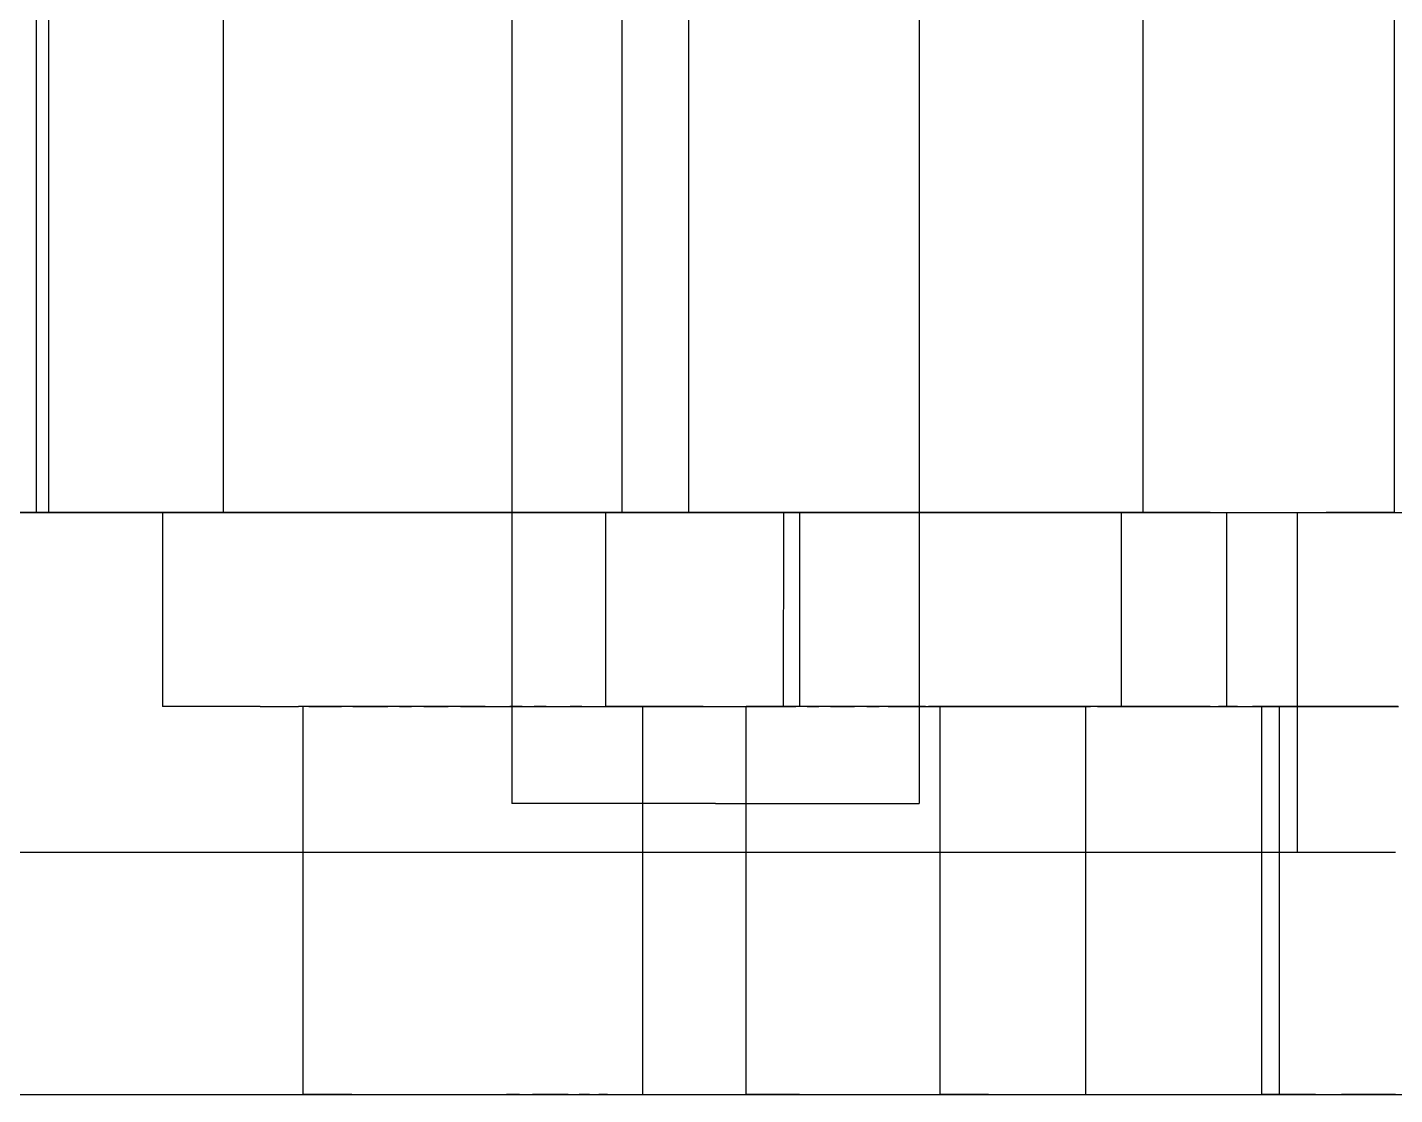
# Model space of a CAD drawing. Header units: millimetres. Extents: x -55 to 176, y -160 to 36.
# Drawn here: x 148.91 to 163, y -130 to -119 of the extents above; entities that cross this region are included whole.
import ezdxf

# ---------------------------------------------------------------- set-up
doc = ezdxf.new("R2010")
doc.units = ezdxf.units.MM
doc.layers.add('YZ', color=7, linetype='Continuous')

msp = doc.modelspace()

# ---------------------------------------------------------------- linework, layer by layer
at = {"layer": 'YZ'}
for p, q in [((149, -124), (149.001, -108)), ((149, -124), (149.001, -108)), ((153.9, -108), (153.9, -127)), ((153.9, -108), (153.9, -127)), ((158.1, -108), (158.1, -127)), ((158.1, -108), (158.1, -127)), ((162.999, -124), (162.999, -108)), ((162.999, -124), (162.999, -108)), ((149.129, -124), (149.129, -109.866)), ((160.407, -124), (160.407, -109.866)), ((155.724, -124), (155.724, -116.959)), ((150.929, -124), (150.929, -118)), ((155.037, -124), (155.037, -118)), ((116, -124), (164, -124)), ((149.129, -124), (144.276, -124)), ((149.129, -124), (144.394, -124)), ((155.037, -124), (146.015, -124)), ((148.52, -124), (149.32, -124)), ((150.929, -124), (148.795, -124)), ((149.008, -124), (149, -124)), ((149, -124), (149.004, -124)), ((149.004, -124), (149, -124)), ((149, -124), (149.006, -124)), ((149.004, -124), (149.019, -124)), ((149.02, -124), (149.004, -124)), ((149.006, -124), (149.023, -124)), ((149.026, -124), (149.008, -124)), ((149.019, -124), (149.044, -124)), ((149.045, -124), (149.02, -124)), ((149.023, -124), (149.051, -124)), ((149.056, -124), (149.026, -124)), ((149.044, -124), (149.081, -124)), ((149.082, -124), (149.045, -124)), ((149.051, -124), (149.09, -124)), ((149.097, -124), (149.056, -124)), ((149.081, -124), (149.129, -124)), ((149.129, -124), (149.082, -124)), ((149.09, -124), (149.139, -124)), ((149.148, -124), (149.097, -124)), ((149.139, -124), (149.198, -124)), ((149.211, -124), (149.148, -124)), ((149.198, -124), (149.268, -124)), ((149.284, -124), (149.211, -124)), ((149.268, -124), (149.349, -124)), ((149.368, -124), (149.284, -124)), ((149.32, -124), (150.105, -124)), ((149.349, -124), (149.439, -124)), ((149.462, -124), (149.368, -124)), ((149.439, -124), (149.54, -124)), ((149.567, -124), (149.462, -124)), ((149.54, -124), (149.651, -124)), ((149.682, -124), (149.567, -124)), ((149.651, -124), (149.771, -124)), ((149.808, -124), (149.682, -124)), ((149.771, -124), (149.901, -124)), ((149.942, -124), (149.808, -124)), ((149.901, -124), (150.04, -124)), ((150.087, -124), (149.942, -124)), ((150.04, -124), (150.188, -124)), ((150.241, -124), (150.087, -124)), ((150.105, -124), (150.873, -124)), ((150.188, -124), (150.346, -124)), ((150.404, -124), (150.241, -124)), ((150.303, -124), (150.3, -124)), ((150.3, -124), (150.302, -124)), ((150.3, -124), (150.301, -126)), ((150.302, -124), (150.308, -124)), ((150.312, -124), (150.303, -124)), ((150.308, -124), (150.32, -124)), ((150.325, -124), (150.312, -124)), ((150.32, -124), (150.336, -124)), ((150.343, -124), (150.325, -124)), ((150.336, -124), (150.358, -124)), ((150.366, -124), (150.343, -124)), ((150.346, -124), (150.512, -124)), ((150.358, -124), (150.384, -124)), ((150.394, -124), (150.366, -124)), ((150.384, -124), (150.415, -124)), ((150.427, -124), (150.394, -124)), ((150.576, -124), (150.404, -124)), ((150.415, -124), (150.451, -124)), ((150.465, -124), (150.427, -124)), ((150.492, -124), (150.451, -124)), ((150.507, -124), (150.465, -124)), ((150.492, -124), (150.538, -124)), ((150.554, -124), (150.507, -124)), ((150.512, -124), (150.686, -124)), ((150.538, -124), (150.588, -124)), ((150.605, -124), (150.554, -124)), ((150.757, -124), (150.576, -124)), ((150.588, -124), (150.642, -124)), ((150.661, -124), (150.605, -124)), ((150.642, -124), (150.701, -124)), ((150.722, -124), (150.661, -124)), ((150.686, -124), (150.869, -124)), ((150.764, -124), (150.701, -124)), ((150.787, -124), (150.722, -124)), ((150.945, -124), (150.757, -124)), ((150.832, -124), (150.764, -124)), ((150.856, -124), (150.787, -124)), ((150.832, -124), (150.904, -124)), ((150.856, -124), (150.929, -124)), ((150.869, -124), (151.059, -124)), ((150.873, -124), (151.625, -124)), ((150.904, -124), (150.979, -124)), ((150.945, -124), (151.142, -124)), ((150.979, -124), (151.059, -124)), ((151.059, -124), (151.143, -124)), ((151.059, -124), (151.257, -124)), ((151.142, -124), (151.347, -124)), ((151.23, -124), (151.143, -124)), ((151.32, -124), (151.23, -124)), ((151.257, -124), (151.462, -124)), ((151.414, -124), (151.32, -124)), ((151.347, -124), (151.559, -124)), ((151.414, -124), (151.512, -124)), ((151.462, -124), (151.675, -124)), ((151.512, -124), (151.612, -124)), ((151.559, -124), (151.778, -124)), ((151.716, -124), (151.612, -124)), ((151.625, -124), (152.359, -124)), ((151.675, -124), (151.894, -124)), ((151.822, -124), (151.716, -124)), ((151.778, -124), (152.004, -124)), ((151.93, -124), (151.822, -124)), ((151.894, -124), (152.119, -124)), ((152.042, -124), (151.93, -124)), ((152.004, -124), (152.236, -124)), ((152.155, -124), (152.042, -124)), ((152.119, -124), (152.35, -124)), ((152.155, -124), (152.27, -124)), ((152.236, -124), (152.474, -124)), ((152.388, -124), (152.27, -124)), ((152.35, -124), (152.587, -124)), ((152.359, -124), (153.072, -124)), ((152.507, -124), (152.388, -124)), ((152.474, -124), (152.718, -124)), ((152.628, -124), (152.507, -124)), ((152.587, -124), (152.829, -124)), ((152.75, -124), (152.628, -124)), ((152.718, -124), (152.967, -124)), ((152.75, -124), (152.873, -124)), ((152.829, -124), (153.076, -124)), ((152.997, -124), (152.873, -124)), ((152.967, -124), (153.22, -124)), ((153.122, -124), (152.997, -124)), ((153.072, -124), (153.766, -124)), ((153.076, -124), (153.327, -124)), ((153.248, -124), (153.122, -124)), ((153.22, -124), (153.479, -124)), ((153.374, -124), (153.248, -124)), ((153.327, -124), (153.582, -124)), ((153.374, -124), (153.5, -124)), ((153.479, -124), (153.741, -124)), ((153.627, -124), (153.5, -124)), ((153.582, -124), (153.842, -124)), ((153.753, -124), (153.627, -124)), ((153.741, -124), (154.007, -124)), ((153.879, -124), (153.753, -124)), ((153.766, -124), (154.437, -124)), ((153.842, -124), (154.104, -124)), ((154.004, -124), (153.879, -124)), ((154.129, -124), (154.004, -124)), ((154.007, -124), (154.275, -124)), ((154.104, -124), (154.37, -124)), ((154.129, -124), (154.252, -124)), ((154.375, -124), (154.252, -124)), ((154.275, -124), (154.547, -124)), ((154.37, -124), (154.637, -124)), ((154.496, -124), (154.375, -124)), ((154.437, -124), (155.086, -124)), ((154.496, -124), (154.615, -124)), ((154.547, -124), (154.821, -124)), ((154.733, -124), (154.615, -124)), ((154.637, -124), (154.907, -124)), ((154.849, -124), (154.733, -124)), ((154.821, -124), (155.097, -124)), ((154.962, -124), (154.849, -124)), ((154.872, -124), (154.867, -124)), ((154.867, -124), (154.867, -126)), ((154.882, -124), (154.872, -124)), ((154.897, -124), (154.882, -124)), ((154.918, -124), (154.897, -124)), ((154.907, -124), (155.179, -124)), ((154.943, -124), (154.918, -124)), ((154.973, -124), (154.943, -124)), ((155.074, -124), (154.962, -124)), ((155.008, -124), (154.973, -124)), ((155.048, -124), (155.008, -124)), ((155.037, -124), (160.407, -124)), ((155.092, -124), (155.048, -124)), ((155.183, -124), (155.074, -124)), ((155.086, -124), (155.71, -124)), ((155.141, -124), (155.092, -124)), ((155.097, -124), (155.374, -124)), ((155.195, -124), (155.141, -124)), ((155.179, -124), (155.452, -124)), ((155.289, -124), (155.183, -124)), ((155.254, -124), (155.195, -124)), ((155.317, -124), (155.254, -124)), ((155.393, -124), (155.289, -124)), ((155.384, -124), (155.317, -124)), ((155.652, -124), (155.374, -124)), ((155.455, -124), (155.384, -124)), ((155.493, -124), (155.393, -124)), ((155.726, -124), (155.452, -124)), ((155.531, -124), (155.455, -124)), ((155.591, -124), (155.493, -124)), ((155.611, -124), (155.531, -124)), ((155.685, -124), (155.591, -124)), ((155.694, -124), (155.611, -124)), ((155.931, -124), (155.652, -124)), ((155.776, -124), (155.685, -124)), ((155.781, -124), (155.694, -124)), ((155.71, -124), (156.31, -124)), ((160.407, -124), (155.724, -124)), ((155.724, -124), (155.813, -124)), ((156, -124), (155.726, -124)), ((155.863, -124), (155.776, -124)), ((155.872, -124), (155.781, -124)), ((155.813, -124), (155.899, -124)), ((155.946, -124), (155.863, -124)), ((155.872, -124), (155.967, -124)), ((155.899, -124), (155.981, -124)), ((156.21, -124), (155.931, -124)), ((156.026, -124), (155.946, -124)), ((155.967, -124), (156.064, -124)), ((155.981, -124), (156.059, -124)), ((156.278, -124), (156, -124)), ((156.102, -124), (156.026, -124)), ((156.059, -124), (156.133, -124)), ((156.064, -124), (156.165, -124)), ((156.173, -124), (156.102, -124)), ((156.133, -124), (156.203, -124)), ((156.165, -124), (156.269, -124)), ((156.173, -124), (156.241, -124)), ((156.203, -124), (156.268, -124)), ((156.488, -124), (156.21, -124)), ((156.241, -124), (156.304, -124)), ((156.268, -124), (156.329, -124)), ((156.269, -124), (156.376, -124)), ((156.278, -124), (156.555, -124)), ((156.304, -124), (156.363, -124)), ((156.31, -124), (156.884, -124)), ((156.329, -124), (156.386, -124)), ((156.363, -124), (156.417, -124)), ((156.376, -124), (156.485, -124)), ((156.386, -124), (156.439, -124)), ((156.417, -124), (156.467, -124)), ((156.439, -124), (156.487, -124)), ((156.467, -124), (156.512, -124)), ((156.485, -124), (156.597, -124)), ((156.487, -124), (156.53, -124)), ((156.766, -124), (156.488, -124)), ((156.512, -124), (156.552, -124)), ((156.53, -124), (156.568, -124)), ((156.552, -124), (156.588, -124)), ((156.555, -124), (156.831, -124)), ((156.568, -124), (156.602, -124)), ((156.588, -124), (156.619, -124)), ((156.597, -124), (156.711, -124)), ((156.602, -124), (156.63, -124)), ((156.619, -124), (156.645, -124)), ((156.63, -124), (156.654, -124)), ((156.645, -124), (156.666, -124)), ((156.673, -124), (156.654, -124)), ((156.666, -124), (156.682, -124)), ((156.687, -124), (156.673, -124)), ((156.682, -124), (156.693, -124)), ((156.696, -124), (156.687, -124)), ((156.693, -124), (156.699, -124)), ((156.7, -124), (156.696, -124)), ((156.699, -124), (156.7, -124)), ((156.7, -124), (156.699, -126)), ((156.711, -124), (156.827, -124)), ((157.043, -124), (156.766, -124)), ((156.827, -124), (156.946, -124)), ((156.831, -124), (157.107, -124)), ((156.871, -124), (156.866, -124)), ((156.866, -124), (156.866, -126)), ((156.881, -124), (156.871, -124)), ((156.896, -124), (156.881, -124)), ((156.884, -124), (157.432, -124)), ((156.916, -124), (156.896, -124)), ((156.941, -124), (156.916, -124)), ((156.971, -124), (156.941, -124)), ((156.946, -124), (157.066, -124)), ((157.006, -124), (156.971, -124)), ((157.046, -124), (157.006, -124)), ((157.318, -124), (157.043, -124)), ((157.091, -124), (157.046, -124)), ((157.066, -124), (157.187, -124)), ((157.14, -124), (157.091, -124)), ((157.107, -124), (157.38, -124)), ((157.194, -124), (157.14, -124)), ((157.187, -124), (157.31, -124)), ((157.252, -124), (157.194, -124)), ((157.315, -124), (157.252, -124)), ((157.31, -124), (157.434, -124)), ((157.382, -124), (157.315, -124)), ((157.591, -124), (157.318, -124)), ((157.38, -124), (157.651, -124)), ((157.454, -124), (157.382, -124)), ((157.432, -124), (157.951, -124)), ((157.434, -124), (157.56, -124)), ((157.529, -124), (157.454, -124)), ((157.609, -124), (157.529, -124)), ((157.56, -124), (157.686, -124)), ((157.861, -124), (157.591, -124)), ((157.693, -124), (157.609, -124)), ((157.651, -124), (157.92, -124)), ((157.686, -124), (157.812, -124)), ((157.78, -124), (157.693, -124)), ((157.78, -124), (157.871, -124)), ((157.812, -124), (157.939, -124)), ((158.128, -124), (157.861, -124)), ((157.871, -124), (157.965, -124)), ((157.92, -124), (158.185, -124)), ((157.939, -124), (158.067, -124)), ((157.951, -124), (158.443, -124)), ((157.965, -124), (158.063, -124)), ((158.063, -124), (158.163, -124)), ((158.067, -124), (158.194, -124)), ((158.392, -124), (158.128, -124)), ((158.163, -124), (158.267, -124)), ((158.185, -124), (158.448, -124)), ((158.194, -124), (158.321, -124)), ((158.267, -124), (158.374, -124)), ((158.321, -124), (158.447, -124)), ((158.374, -124), (158.483, -124)), ((158.652, -124), (158.392, -124)), ((158.443, -124), (158.905, -124)), ((158.447, -124), (158.573, -124)), ((158.448, -124), (158.706, -124)), ((158.483, -124), (158.595, -124)), ((158.573, -124), (158.699, -124)), ((158.595, -124), (158.709, -124)), ((158.908, -124), (158.652, -124)), ((158.699, -124), (158.823, -124)), ((158.706, -124), (158.96, -124)), ((158.709, -124), (158.826, -124)), ((158.823, -124), (158.946, -124)), ((158.826, -124), (158.944, -124)), ((158.905, -124), (159.337, -124)), ((159.16, -124), (158.908, -124)), ((158.944, -124), (159.064, -124)), ((158.946, -124), (159.067, -124)), ((158.96, -124), (159.209, -124)), ((159.064, -124), (159.186, -124)), ((159.067, -124), (159.188, -124)), ((159.406, -124), (159.16, -124)), ((159.186, -124), (159.309, -124)), ((159.188, -124), (159.306, -124)), ((159.209, -124), (159.454, -124)), ((159.306, -124), (159.422, -124)), ((159.309, -124), (159.433, -124)), ((159.337, -124), (159.739, -124)), ((159.647, -124), (159.406, -124)), ((159.422, -124), (159.536, -124)), ((159.433, -124), (159.558, -124)), ((159.454, -124), (159.692, -124)), ((159.536, -124), (159.648, -124)), ((159.558, -124), (159.684, -124)), ((159.882, -124), (159.647, -124)), ((159.648, -124), (159.757, -124)), ((159.684, -124), (159.811, -124)), ((159.692, -124), (159.925, -124)), ((159.739, -124), (160.11, -124)), ((159.757, -124), (159.864, -124)), ((159.811, -124), (159.938, -124)), ((159.864, -124), (159.968, -124)), ((160.111, -124), (159.882, -124)), ((159.925, -124), (160.152, -124)), ((159.938, -124), (160.065, -124)), ((159.968, -124), (160.069, -124)), ((160.065, -124), (160.192, -124)), ((160.069, -124), (160.166, -124)), ((160.11, -124), (160.449, -124)), ((160.333, -124), (160.111, -124)), ((160.152, -124), (160.373, -124)), ((160.166, -124), (160.261, -124)), ((160.188, -124), (160.183, -124)), ((160.183, -124), (160.183, -126)), ((160.198, -124), (160.188, -124)), ((160.192, -124), (160.319, -124)), ((160.214, -124), (160.198, -124)), ((160.234, -124), (160.214, -124)), ((160.259, -124), (160.234, -124)), ((160.289, -124), (160.259, -124)), ((160.261, -124), (160.352, -124)), ((160.324, -124), (160.289, -124)), ((160.319, -124), (160.446, -124)), ((160.364, -124), (160.324, -124)), ((160.549, -124), (160.333, -124)), ((160.352, -124), (160.439, -124)), ((160.408, -124), (160.364, -124)), ((160.373, -124), (160.586, -124)), ((160.407, -124), (160.62, -124)), ((160.407, -124), (160.619, -124)), ((160.458, -124), (160.408, -124)), ((160.439, -124), (160.522, -124)), ((160.446, -124), (160.572, -124)), ((160.755, -124), (160.449, -124)), ((160.512, -124), (160.458, -124)), ((160.57, -124), (160.512, -124)), ((160.522, -124), (160.602, -124)), ((160.549, -124), (160.757, -124)), ((160.633, -124), (160.57, -124)), ((160.572, -124), (160.697, -124)), ((160.586, -124), (160.792, -124)), ((160.602, -124), (160.678, -124)), ((160.619, -124), (160.824, -124)), ((160.826, -124), (160.62, -124)), ((160.7, -124), (160.633, -124)), ((160.678, -124), (160.749, -124)), ((160.697, -124), (160.821, -124)), ((160.772, -124), (160.7, -124)), ((160.749, -124), (160.816, -124)), ((161.029, -124), (160.755, -124)), ((160.757, -124), (160.958, -124)), ((160.847, -124), (160.772, -124)), ((160.792, -124), (160.991, -124)), ((160.816, -124), (160.879, -124)), ((160.821, -124), (160.944, -124)), ((160.824, -124), (161.021, -124)), ((161.024, -124), (160.826, -124)), ((160.927, -124), (160.847, -124)), ((160.879, -124), (160.938, -124)), ((161.01, -124), (160.927, -124)), ((160.938, -124), (160.992, -124)), ((160.944, -124), (161.066, -124)), ((160.958, -124), (161.151, -124)), ((160.991, -124), (161.182, -124)), ((160.992, -124), (161.041, -124)), ((161.098, -124), (161.01, -124)), ((161.021, -124), (161.211, -124)), ((161.024, -124), (161.214, -124)), ((161.029, -124), (161.269, -124)), ((161.041, -124), (161.085, -124)), ((161.066, -124), (161.186, -124)), ((161.085, -124), (161.125, -124)), ((161.098, -124), (161.188, -124)), ((161.125, -124), (161.16, -124)), ((161.151, -124), (161.336, -124)), ((161.16, -124), (161.19, -124)), ((161.182, -124), (161.364, -124)), ((161.186, -124), (161.304, -124)), ((161.188, -124), (161.283, -124)), ((161.19, -124), (161.215, -124)), ((161.211, -124), (161.392, -124)), ((161.214, -124), (161.396, -124)), ((161.215, -124), (161.236, -124)), ((161.236, -124), (161.251, -124)), ((161.251, -124), (161.261, -124)), ((161.261, -124), (161.266, -124)), ((161.266, -124), (161.266, -126)), ((161.269, -124), (161.476, -124)), ((161.283, -124), (161.38, -124)), ((161.304, -124), (161.42, -124)), ((161.336, -124), (161.512, -124)), ((161.364, -124), (161.539, -124)), ((161.38, -124), (161.481, -124)), ((161.392, -124), (161.565, -124)), ((161.396, -124), (161.569, -124)), ((161.42, -124), (161.535, -124)), ((161.476, -124), (161.649, -124)), ((161.481, -124), (161.585, -124)), ((161.512, -124), (161.68, -124)), ((161.535, -124), (161.647, -124)), ((161.539, -124), (161.704, -124)), ((161.565, -124), (161.729, -124)), ((161.569, -124), (161.734, -124)), ((161.585, -124), (161.692, -124)), ((161.647, -124), (161.756, -124)), ((161.649, -124), (161.787, -124)), ((161.68, -124), (161.838, -124)), ((161.692, -124), (161.801, -124)), ((161.704, -124), (161.861, -124)), ((161.729, -124), (161.884, -124)), ((161.734, -124), (161.889, -124)), ((161.756, -124), (161.863, -124)), ((161.787, -124), (161.891, -124)), ((161.801, -124), (161.913, -124)), ((161.838, -124), (161.987, -124)), ((161.861, -124), (162.008, -124)), ((161.863, -124), (161.966, -124)), ((161.884, -124), (162.03, -124)), ((161.889, -124), (162.035, -124)), ((161.891, -124), (161.961, -124)), ((161.913, -124), (162.027, -124)), ((161.961, -124), (161.996, -124)), ((161.966, -124), (162.067, -124)), ((161.987, -124), (162.127, -124)), ((161.996, -124), (161.996, -127.5)), ((162.008, -124), (162.146, -124)), ((162.027, -124), (162.143, -124)), ((162.03, -124), (162.166, -124)), ((162.035, -124), (162.172, -124)), ((162.067, -124), (162.165, -124)), ((162.127, -124), (162.257, -124)), ((162.143, -124), (162.262, -124)), ((162.146, -124), (162.274, -124)), ((162.165, -124), (162.259, -124)), ((162.166, -124), (162.293, -124)), ((162.172, -124), (162.298, -124)), ((162.257, -124), (162.377, -124)), ((162.259, -124), (162.35, -124)), ((162.262, -124), (162.382, -124)), ((162.274, -124), (162.392, -124)), ((162.41, -124), (162.293, -124)), ((162.415, -124), (162.298, -124)), ((162.35, -124), (162.437, -124)), ((162.377, -124), (162.487, -124)), ((162.382, -124), (162.503, -124)), ((162.392, -124), (162.5, -124)), ((162.516, -124), (162.41, -124)), ((162.522, -124), (162.415, -124)), ((162.437, -124), (162.521, -124)), ((162.487, -124), (162.587, -124)), ((162.5, -124), (162.598, -124)), ((162.503, -124), (162.626, -124)), ((162.613, -124), (162.516, -124)), ((162.521, -124), (162.6, -124)), ((162.618, -124), (162.522, -124)), ((162.587, -124), (162.676, -124)), ((162.598, -124), (162.686, -124)), ((162.6, -124), (162.676, -124)), ((162.699, -124), (162.613, -124)), ((162.703, -124), (162.618, -124)), ((162.626, -124), (162.751, -124)), ((162.676, -124), (162.754, -124)), ((162.676, -124), (162.747, -124)), ((162.686, -124), (162.763, -124)), ((162.774, -124), (162.699, -124)), ((162.778, -124), (162.703, -124)), ((162.747, -124), (162.815, -124)), ((162.751, -124), (162.876, -124)), ((162.754, -124), (162.822, -124)), ((162.763, -124), (162.829, -124)), ((162.839, -124), (162.774, -124)), ((162.843, -124), (162.778, -124)), ((162.815, -124), (162.878, -124)), ((162.822, -124), (162.879, -124)), ((162.829, -124), (162.885, -124)), ((162.892, -124), (162.839, -124)), ((162.896, -124), (162.843, -124)), ((162.876, -124), (163.002, -124)), ((162.878, -124), (162.936, -124)), ((162.879, -124), (162.925, -124)), ((162.885, -124), (162.93, -124)), ((162.936, -124), (162.892, -124)), ((162.938, -124), (162.896, -124)), ((162.925, -124), (162.96, -124)), ((162.93, -124), (162.963, -124)), ((162.936, -124), (162.99, -124)), ((162.968, -124), (162.936, -124)), ((162.97, -124), (162.938, -124)), ((162.96, -124), (162.985, -124)), ((162.963, -124), (162.986, -124)), ((162.989, -124), (162.968, -124)), ((162.99, -124), (162.97, -124)), ((162.985, -124), (162.998, -124)), ((162.986, -124), (162.998, -124)), ((162.999, -124), (162.989, -124)), ((162.99, -124), (163.039, -124)), ((162.999, -124), (162.99, -124)), ((162.998, -124), (162.999, -124)), ((162.998, -124), (162.999, -124)), ((150.306, -126), (150.301, -126)), ((150.316, -126), (150.306, -126)), ((150.331, -126), (150.316, -126)), ((150.351, -126), (150.331, -126)), ((150.376, -126), (150.351, -126)), ((150.406, -126), (150.376, -126)), ((150.441, -126), (150.406, -126)), ((150.481, -126), (150.441, -126)), ((150.526, -126), (150.481, -126)), ((150.575, -126), (150.526, -126)), ((150.629, -126), (150.575, -126)), ((150.687, -126), (150.629, -126)), ((150.75, -126), (150.687, -126)), ((150.817, -126), (150.75, -126)), ((150.889, -126), (150.817, -126)), ((150.965, -126), (150.889, -126)), ((151.044, -126), (150.965, -126)), ((151.128, -126), (151.044, -126)), ((151.215, -126), (151.128, -126)), ((151.306, -126), (151.215, -126)), ((151.306, -126), (151.4, -126)), ((151.4, -126), (151.498, -126)), ((151.498, -126), (151.599, -126)), ((151.599, -126), (151.702, -126)), ((151.809, -126), (151.702, -126)), ((151.75, -130), (151.75, -126)), ((151.753, -126), (151.75, -126)), ((151.759, -126), (151.753, -126)), ((151.767, -126), (151.759, -126)), ((151.778, -126), (151.767, -126)), ((151.792, -126), (151.778, -126)), ((151.808, -126), (151.792, -126)), ((151.827, -126), (151.808, -126)), ((151.809, -126), (151.918, -126)), ((151.849, -126), (151.827, -126)), ((151.873, -126), (151.849, -126)), ((151.9, -126), (151.873, -126)), ((151.93, -126), (151.9, -126)), ((151.918, -126), (152.03, -126)), ((151.962, -126), (151.93, -126)), ((151.996, -126), (151.962, -126)), ((152.033, -126), (151.996, -126)), ((152.03, -126), (152.144, -126)), ((152.072, -126), (152.033, -126)), ((152.113, -126), (152.072, -126)), ((152.157, -126), (152.113, -126)), ((152.261, -126), (152.144, -126)), ((152.203, -126), (152.157, -126)), ((152.25, -126), (152.203, -126)), ((152.3, -126), (152.25, -126)), ((152.261, -126), (152.379, -126)), ((152.352, -126), (152.3, -126)), ((152.405, -126), (152.352, -126)), ((152.379, -126), (152.499, -126)), ((152.46, -126), (152.405, -126)), ((152.517, -126), (152.46, -126)), ((152.499, -126), (152.621, -126)), ((152.575, -126), (152.517, -126)), ((152.635, -126), (152.575, -126)), ((152.744, -126), (152.621, -126)), ((152.696, -126), (152.635, -126)), ((152.759, -126), (152.696, -126)), ((152.744, -126), (152.868, -126)), ((152.822, -126), (152.759, -126)), ((152.887, -126), (152.822, -126)), ((152.993, -126), (152.868, -126)), ((152.953, -126), (152.887, -126)), ((153.019, -126), (152.953, -126)), ((152.993, -126), (153.119, -126)), ((153.086, -126), (153.019, -126)), ((153.154, -126), (153.086, -126)), ((153.119, -126), (153.246, -126)), ((153.223, -126), (153.154, -126)), ((153.292, -126), (153.223, -126)), ((153.373, -126), (153.246, -126)), ((153.361, -126), (153.292, -126)), ((153.43, -126), (153.361, -126)), ((153.373, -126), (153.5, -126)), ((153.5, -126), (153.43, -126)), ((153.5, -126), (153.57, -126)), ((153.627, -126), (153.5, -126)), ((153.57, -126), (153.639, -126)), ((153.627, -126), (153.754, -126)), ((153.639, -126), (153.708, -126)), ((153.708, -126), (153.777, -126)), ((153.754, -126), (153.881, -126)), ((153.777, -126), (153.846, -126)), ((153.846, -126), (153.914, -126)), ((154.007, -126), (153.881, -126)), ((153.914, -126), (153.981, -126)), ((153.981, -126), (154.047, -126)), ((154.007, -126), (154.132, -126)), ((154.047, -126), (154.113, -126)), ((154.113, -126), (154.178, -126)), ((154.256, -126), (154.132, -126)), ((154.178, -126), (154.241, -126)), ((154.241, -126), (154.304, -126)), ((154.256, -126), (154.379, -126)), ((154.304, -126), (154.365, -126)), ((154.365, -126), (154.425, -126)), ((154.379, -126), (154.501, -126)), ((154.425, -126), (154.483, -126)), ((154.483, -126), (154.54, -126)), ((154.621, -126), (154.501, -126)), ((154.54, -126), (154.595, -126)), ((154.595, -126), (154.648, -126)), ((154.621, -126), (154.739, -126)), ((154.648, -126), (154.7, -126)), ((154.7, -126), (154.75, -126)), ((154.739, -126), (154.856, -126)), ((154.75, -126), (154.797, -126)), ((154.797, -126), (154.843, -126)), ((154.843, -126), (154.887, -126)), ((154.856, -126), (154.97, -126)), ((154.872, -126), (154.867, -126)), ((154.882, -126), (154.872, -126)), ((154.897, -126), (154.882, -126)), ((154.887, -126), (154.928, -126)), ((154.918, -126), (154.897, -126)), ((154.943, -126), (154.918, -126)), ((154.928, -126), (154.967, -126)), ((154.973, -126), (154.943, -126)), ((154.967, -126), (155.004, -126)), ((155.082, -126), (154.97, -126)), ((155.008, -126), (154.973, -126)), ((155.004, -126), (155.038, -126)), ((155.048, -126), (155.008, -126)), ((155.038, -126), (155.07, -126)), ((155.092, -126), (155.048, -126)), ((155.07, -126), (155.1, -126)), ((155.082, -126), (155.191, -126)), ((155.141, -126), (155.092, -126)), ((155.1, -126), (155.127, -126)), ((155.127, -126), (155.151, -126)), ((155.195, -126), (155.141, -126)), ((155.151, -126), (155.173, -126)), ((155.173, -126), (155.192, -126)), ((155.191, -126), (155.298, -126)), ((155.192, -126), (155.208, -126)), ((155.254, -126), (155.195, -126)), ((155.208, -126), (155.222, -126)), ((155.222, -126), (155.233, -126)), ((155.233, -126), (155.241, -126)), ((155.241, -126), (155.247, -126)), ((155.247, -126), (155.25, -126)), ((155.25, -130), (155.25, -126)), ((155.317, -126), (155.254, -126)), ((155.298, -126), (155.401, -126)), ((155.384, -126), (155.317, -126)), ((155.455, -126), (155.384, -126)), ((155.401, -126), (155.502, -126)), ((155.531, -126), (155.455, -126)), ((155.502, -126), (155.6, -126)), ((155.611, -126), (155.531, -126)), ((155.6, -126), (155.694, -126)), ((155.694, -126), (155.611, -126)), ((155.694, -126), (155.785, -126)), ((155.781, -126), (155.694, -126)), ((155.872, -126), (155.781, -126)), ((155.785, -126), (155.872, -126)), ((155.872, -126), (155.956, -126)), ((155.872, -126), (155.967, -126)), ((155.956, -126), (156.035, -126)), ((155.967, -126), (156.064, -126)), ((156.035, -126), (156.111, -126)), ((156.064, -126), (156.165, -126)), ((156.111, -126), (156.183, -126)), ((156.165, -126), (156.269, -126)), ((156.183, -126), (156.25, -126)), ((156.25, -126), (156.313, -126)), ((156.269, -126), (156.376, -126)), ((156.313, -126), (156.371, -126)), ((156.317, -130), (156.317, -126)), ((156.32, -126), (156.317, -126)), ((156.325, -126), (156.32, -126)), ((156.333, -126), (156.325, -126)), ((156.344, -126), (156.333, -126)), ((156.358, -126), (156.344, -126)), ((156.375, -126), (156.358, -126)), ((156.371, -126), (156.425, -126)), ((156.394, -126), (156.375, -126)), ((156.485, -126), (156.376, -126)), ((156.416, -126), (156.394, -126)), ((156.44, -126), (156.416, -126)), ((156.425, -126), (156.474, -126)), ((156.467, -126), (156.44, -126)), ((156.496, -126), (156.467, -126)), ((156.474, -126), (156.519, -126)), ((156.485, -126), (156.597, -126)), ((156.528, -126), (156.496, -126)), ((156.519, -126), (156.559, -126)), ((156.563, -126), (156.528, -126)), ((156.559, -126), (156.594, -126)), ((156.599, -126), (156.563, -126)), ((156.594, -126), (156.624, -126)), ((156.597, -126), (156.711, -126)), ((156.639, -126), (156.599, -126)), ((156.624, -126), (156.649, -126)), ((156.68, -126), (156.639, -126)), ((156.649, -126), (156.669, -126)), ((156.669, -126), (156.684, -126)), ((156.723, -126), (156.68, -126)), ((156.684, -126), (156.694, -126)), ((156.694, -126), (156.699, -126)), ((156.711, -126), (156.827, -126)), ((156.769, -126), (156.723, -126)), ((156.817, -126), (156.769, -126)), ((156.867, -126), (156.817, -126)), ((156.946, -126), (156.827, -126)), ((156.871, -126), (156.866, -126)), ((156.918, -126), (156.867, -126)), ((156.881, -126), (156.871, -126)), ((156.896, -126), (156.881, -126)), ((156.916, -126), (156.896, -126)), ((156.941, -126), (156.916, -126)), ((156.972, -126), (156.918, -126)), ((156.971, -126), (156.941, -126)), ((156.946, -126), (157.066, -126)), ((157.006, -126), (156.971, -126)), ((157.027, -126), (156.972, -126)), ((157.046, -126), (157.006, -126)), ((157.083, -126), (157.027, -126)), ((157.091, -126), (157.046, -126)), ((157.187, -126), (157.066, -126)), ((157.142, -126), (157.083, -126)), ((157.14, -126), (157.091, -126)), ((157.194, -126), (157.14, -126)), ((157.202, -126), (157.142, -126)), ((157.187, -126), (157.31, -126)), ((157.252, -126), (157.194, -126)), ((157.263, -126), (157.202, -126)), ((157.315, -126), (157.252, -126)), ((157.325, -126), (157.263, -126)), ((157.31, -126), (157.434, -126)), ((157.382, -126), (157.315, -126)), ((157.389, -126), (157.325, -126)), ((157.454, -126), (157.382, -126)), ((157.453, -126), (157.389, -126)), ((157.56, -126), (157.434, -126)), ((157.519, -126), (157.453, -126)), ((157.529, -126), (157.454, -126)), ((157.586, -126), (157.519, -126)), ((157.609, -126), (157.529, -126)), ((157.56, -126), (157.686, -126)), ((157.653, -126), (157.586, -126)), ((157.693, -126), (157.609, -126)), ((157.721, -126), (157.653, -126)), ((157.812, -126), (157.686, -126)), ((157.78, -126), (157.693, -126)), ((157.789, -126), (157.721, -126)), ((157.78, -126), (157.871, -126)), ((157.858, -126), (157.789, -126)), ((157.812, -126), (157.939, -126)), ((157.927, -126), (157.858, -126)), ((157.965, -126), (157.871, -126)), ((157.997, -126), (157.927, -126)), ((157.939, -126), (158.067, -126)), ((157.965, -126), (158.063, -126)), ((158.067, -126), (157.997, -126)), ((158.163, -126), (158.063, -126)), ((158.067, -126), (158.136, -126)), ((158.067, -126), (158.194, -126)), ((158.136, -126), (158.206, -126)), ((158.163, -126), (158.267, -126)), ((158.321, -126), (158.194, -126)), ((158.206, -126), (158.275, -126)), ((158.267, -126), (158.374, -126)), ((158.275, -126), (158.344, -126)), ((158.315, -130), (158.315, -126)), ((158.318, -126), (158.315, -126)), ((158.324, -126), (158.318, -126)), ((158.321, -126), (158.447, -126)), ((158.332, -126), (158.324, -126)), ((158.343, -126), (158.332, -126)), ((158.357, -126), (158.343, -126)), ((158.344, -126), (158.412, -126)), ((158.373, -126), (158.357, -126)), ((158.392, -126), (158.373, -126)), ((158.483, -126), (158.374, -126)), ((158.414, -126), (158.392, -126)), ((158.412, -126), (158.48, -126)), ((158.438, -126), (158.414, -126)), ((158.465, -126), (158.438, -126)), ((158.447, -126), (158.573, -126)), ((158.495, -126), (158.465, -126)), ((158.48, -126), (158.547, -126)), ((158.483, -126), (158.595, -126)), ((158.527, -126), (158.495, -126)), ((158.561, -126), (158.527, -126)), ((158.547, -126), (158.614, -126)), ((158.598, -126), (158.561, -126)), ((158.573, -126), (158.699, -126)), ((158.595, -126), (158.709, -126)), ((158.637, -126), (158.598, -126)), ((158.614, -126), (158.68, -126)), ((158.678, -126), (158.637, -126)), ((158.722, -126), (158.678, -126)), ((158.68, -126), (158.744, -126)), ((158.823, -126), (158.699, -126)), ((158.826, -126), (158.709, -126)), ((158.768, -126), (158.722, -126)), ((158.744, -126), (158.808, -126)), ((158.815, -126), (158.768, -126)), ((158.808, -126), (158.87, -126)), ((158.865, -126), (158.815, -126)), ((158.823, -126), (158.946, -126)), ((158.826, -126), (158.944, -126)), ((158.917, -126), (158.865, -126)), ((158.87, -126), (158.931, -126)), ((158.97, -126), (158.917, -126)), ((158.931, -126), (158.991, -126)), ((158.944, -126), (159.064, -126)), ((158.946, -126), (159.067, -126)), ((159.025, -126), (158.97, -126)), ((158.991, -126), (159.05, -126)), ((159.082, -126), (159.025, -126)), ((159.05, -126), (159.106, -126)), ((159.064, -126), (159.186, -126)), ((159.188, -126), (159.067, -126)), ((159.14, -126), (159.082, -126)), ((159.106, -126), (159.162, -126)), ((159.2, -126), (159.14, -126)), ((159.162, -126), (159.215, -126)), ((159.309, -126), (159.186, -126)), ((159.188, -126), (159.306, -126)), ((159.261, -126), (159.2, -126)), ((159.215, -126), (159.267, -126)), ((159.324, -126), (159.261, -126)), ((159.267, -126), (159.316, -126)), ((159.306, -126), (159.422, -126)), ((159.309, -126), (159.433, -126)), ((159.316, -126), (159.364, -126)), ((159.387, -126), (159.324, -126)), ((159.364, -126), (159.41, -126)), ((159.452, -126), (159.387, -126)), ((159.41, -126), (159.453, -126)), ((159.422, -126), (159.536, -126)), ((159.558, -126), (159.433, -126)), ((159.518, -126), (159.452, -126)), ((159.453, -126), (159.494, -126)), ((159.494, -126), (159.534, -126)), ((159.584, -126), (159.518, -126)), ((159.534, -126), (159.57, -126)), ((159.648, -126), (159.536, -126)), ((159.558, -126), (159.684, -126)), ((159.57, -126), (159.605, -126)), ((159.651, -126), (159.584, -126)), ((159.605, -126), (159.637, -126)), ((159.637, -126), (159.666, -126)), ((159.648, -126), (159.757, -126)), ((159.719, -126), (159.651, -126)), ((159.666, -126), (159.693, -126)), ((159.684, -126), (159.811, -126)), ((159.693, -126), (159.717, -126)), ((159.717, -126), (159.739, -126)), ((159.788, -126), (159.719, -126)), ((159.739, -126), (159.758, -126)), ((159.757, -126), (159.864, -126)), ((159.758, -126), (159.775, -126)), ((159.775, -126), (159.789, -126)), ((159.857, -126), (159.788, -126)), ((159.789, -126), (159.8, -126)), ((159.8, -126), (159.808, -126)), ((159.808, -126), (159.813, -126)), ((159.938, -126), (159.811, -126)), ((159.813, -126), (159.816, -126)), ((159.816, -130), (159.816, -126)), ((159.926, -126), (159.857, -126)), ((159.968, -126), (159.864, -126)), ((159.995, -126), (159.926, -126)), ((159.938, -126), (160.065, -126)), ((159.968, -126), (160.069, -126)), ((160.065, -126), (159.995, -126)), ((160.065, -126), (160.134, -126)), ((160.192, -126), (160.065, -126)), ((160.069, -126), (160.166, -126)), ((160.134, -126), (160.204, -126)), ((160.166, -126), (160.261, -126)), ((160.188, -126), (160.183, -126)), ((160.198, -126), (160.188, -126)), ((160.192, -126), (160.319, -126)), ((160.214, -126), (160.198, -126)), ((160.204, -126), (160.273, -126)), ((160.234, -126), (160.214, -126)), ((160.259, -126), (160.234, -126)), ((160.289, -126), (160.259, -126)), ((160.261, -126), (160.352, -126)), ((160.273, -126), (160.342, -126)), ((160.324, -126), (160.289, -126)), ((160.319, -126), (160.446, -126)), ((160.364, -126), (160.324, -126)), ((160.342, -126), (160.411, -126)), ((160.352, -126), (160.439, -126)), ((160.408, -126), (160.364, -126)), ((160.458, -126), (160.408, -126)), ((160.411, -126), (160.479, -126)), ((160.439, -126), (160.522, -126)), ((160.572, -126), (160.446, -126)), ((160.512, -126), (160.458, -126)), ((160.479, -126), (160.546, -126)), ((160.57, -126), (160.512, -126)), ((160.522, -126), (160.602, -126)), ((160.546, -126), (160.612, -126)), ((160.633, -126), (160.57, -126)), ((160.572, -126), (160.697, -126)), ((160.602, -126), (160.678, -126)), ((160.612, -126), (160.678, -126)), ((160.7, -126), (160.633, -126)), ((160.678, -126), (160.743, -126)), ((160.678, -126), (160.749, -126)), ((160.697, -126), (160.821, -126)), ((160.772, -126), (160.7, -126)), ((160.743, -126), (160.806, -126)), ((160.749, -126), (160.816, -126)), ((160.847, -126), (160.772, -126)), ((160.806, -126), (160.869, -126)), ((160.816, -126), (160.879, -126)), ((160.821, -126), (160.944, -126)), ((160.927, -126), (160.847, -126)), ((160.869, -126), (160.93, -126)), ((160.879, -126), (160.938, -126)), ((161.01, -126), (160.927, -126)), ((160.93, -126), (160.99, -126)), ((160.938, -126), (160.992, -126)), ((160.944, -126), (161.066, -126)), ((160.99, -126), (161.048, -126)), ((160.992, -126), (161.041, -126)), ((161.098, -126), (161.01, -126)), ((161.041, -126), (161.085, -126)), ((161.048, -126), (161.105, -126)), ((161.066, -126), (161.186, -126)), ((161.085, -126), (161.125, -126)), ((161.098, -126), (161.188, -126)), ((161.105, -126), (161.16, -126)), ((161.125, -126), (161.16, -126)), ((161.16, -126), (161.213, -126)), ((161.16, -126), (161.19, -126)), ((161.304, -126), (161.186, -126)), ((161.188, -126), (161.283, -126)), ((161.19, -126), (161.215, -126)), ((161.213, -126), (161.265, -126)), ((161.215, -126), (161.236, -126)), ((161.236, -126), (161.251, -126)), ((161.251, -126), (161.261, -126)), ((161.261, -126), (161.266, -126)), ((161.265, -126), (161.315, -126)), ((161.38, -126), (161.283, -126)), ((161.304, -126), (161.42, -126)), ((161.315, -126), (161.362, -126)), ((161.362, -126), (161.408, -126)), ((161.38, -126), (161.481, -126)), ((161.408, -126), (161.452, -126)), ((161.42, -126), (161.535, -126)), ((161.452, -126), (161.493, -126)), ((161.481, -126), (161.585, -126)), ((161.493, -126), (161.532, -126)), ((161.532, -126), (161.569, -126)), ((161.647, -126), (161.535, -126)), ((161.569, -126), (161.603, -126)), ((161.585, -126), (161.692, -126)), ((161.603, -126), (161.635, -126)), ((161.633, -130), (161.633, -126)), ((161.636, -126), (161.633, -126)), ((161.635, -126), (161.665, -126)), ((161.641, -126), (161.636, -126)), ((161.65, -126), (161.641, -126)), ((161.647, -126), (161.756, -126)), ((161.661, -126), (161.65, -126)), ((161.674, -126), (161.661, -126)), ((161.665, -126), (161.692, -126)), ((161.691, -126), (161.674, -126)), ((161.71, -126), (161.691, -126)), ((161.692, -126), (161.716, -126)), ((161.801, -126), (161.692, -126)), ((161.732, -126), (161.71, -126)), ((161.716, -126), (161.738, -126)), ((161.756, -126), (161.732, -126)), ((161.738, -126), (161.757, -126)), ((161.783, -126), (161.756, -126)), ((161.756, -126), (161.863, -126)), ((161.757, -126), (161.773, -126)), ((161.773, -126), (161.787, -126)), ((161.813, -126), (161.783, -126)), ((161.787, -126), (161.798, -126)), ((161.798, -126), (161.806, -126)), ((161.801, -126), (161.913, -126)), ((161.806, -126), (161.812, -126)), ((161.812, -126), (161.815, -126)), ((161.844, -126), (161.813, -126)), ((161.815, -130), (161.815, -126)), ((161.879, -126), (161.844, -126)), ((161.863, -126), (161.966, -126)), ((161.916, -126), (161.879, -126)), ((162.027, -126), (161.913, -126)), ((161.955, -126), (161.916, -126)), ((161.996, -126), (161.955, -126)), ((161.966, -126), (162.067, -126)), ((162.04, -126), (161.996, -126)), ((162.027, -126), (162.143, -126)), ((162.085, -126), (162.04, -126)), ((162.165, -126), (162.067, -126)), ((162.133, -126), (162.085, -126)), ((162.183, -126), (162.133, -126)), ((162.143, -126), (162.262, -126)), ((162.165, -126), (162.259, -126)), ((162.234, -126), (162.183, -126)), ((162.288, -126), (162.234, -126)), ((162.259, -126), (162.35, -126)), ((162.382, -126), (162.262, -126)), ((162.343, -126), (162.288, -126)), ((162.4, -126), (162.343, -126)), ((162.35, -126), (162.437, -126)), ((162.382, -126), (162.503, -126)), ((162.458, -126), (162.4, -126)), ((162.437, -126), (162.521, -126)), ((162.518, -126), (162.458, -126)), ((162.626, -126), (162.503, -126)), ((162.579, -126), (162.518, -126)), ((162.521, -126), (162.6, -126)), ((162.641, -126), (162.579, -126)), ((162.6, -126), (162.676, -126)), ((162.626, -126), (162.751, -126)), ((162.705, -126), (162.641, -126)), ((162.676, -126), (162.747, -126)), ((162.77, -126), (162.705, -126)), ((162.747, -126), (162.815, -126)), ((162.876, -126), (162.751, -126)), ((162.835, -126), (162.77, -126)), ((162.815, -126), (162.878, -126)), ((162.902, -126), (162.835, -126)), ((162.876, -126), (163.002, -126)), ((162.878, -126), (162.936, -126)), ((162.969, -126), (162.902, -126)), ((162.936, -126), (162.99, -126)), ((163.037, -126), (162.969, -126)), ((162.99, -126), (163.039, -126)), ((153.904, -127), (153.9, -127)), ((153.91, -127), (153.904, -127)), ((153.92, -127), (153.91, -127)), ((153.934, -127), (153.92, -127)), ((153.95, -127), (153.934, -127)), ((153.97, -127), (153.95, -127)), ((153.993, -127), (153.97, -127)), ((154.019, -127), (153.993, -127)), ((154.048, -127), (154.019, -127)), ((154.08, -127), (154.048, -127)), ((154.116, -127), (154.08, -127)), ((154.154, -127), (154.116, -127)), ((154.195, -127), (154.154, -127)), ((154.24, -127), (154.195, -127)), ((154.286, -127), (154.24, -127)), ((154.336, -127), (154.286, -127)), ((154.388, -127), (154.336, -127)), ((154.443, -127), (154.388, -127)), ((154.5, -127), (154.443, -127)), ((154.56, -127), (154.5, -127)), ((154.622, -127), (154.56, -127)), ((154.686, -127), (154.622, -127)), ((154.752, -127), (154.686, -127)), ((154.82, -127), (154.752, -127)), ((154.89, -127), (154.82, -127)), ((154.962, -127), (154.89, -127)), ((155.035, -127), (154.962, -127)), ((155.11, -127), (155.035, -127)), ((155.187, -127), (155.11, -127)), ((155.264, -127), (155.187, -127)), ((155.343, -127), (155.264, -127)), ((155.423, -127), (155.343, -127)), ((155.504, -127), (155.423, -127)), ((155.585, -127), (155.504, -127)), ((155.667, -127), (155.585, -127)), ((155.75, -127), (155.667, -127)), ((155.833, -127), (155.75, -127)), ((155.917, -127), (155.833, -127)), ((156, -127), (155.917, -127)), ((156, -127), (156.083, -127)), ((156.083, -127), (156.167, -127)), ((156.167, -127), (156.25, -127)), ((156.25, -127), (156.333, -127)), ((156.333, -127), (156.415, -127)), ((156.415, -127), (156.496, -127)), ((156.496, -127), (156.577, -127)), ((156.577, -127), (156.657, -127)), ((156.657, -127), (156.736, -127)), ((156.736, -127), (156.813, -127)), ((156.813, -127), (156.89, -127)), ((156.89, -127), (156.965, -127)), ((156.965, -127), (157.038, -127)), ((157.038, -127), (157.11, -127)), ((157.11, -127), (157.18, -127)), ((157.18, -127), (157.248, -127)), ((157.248, -127), (157.314, -127)), ((157.314, -127), (157.378, -127)), ((157.378, -127), (157.44, -127)), ((157.44, -127), (157.5, -127)), ((157.5, -127), (157.557, -127)), ((157.557, -127), (157.612, -127)), ((157.612, -127), (157.664, -127)), ((157.664, -127), (157.714, -127)), ((157.714, -127), (157.76, -127)), ((157.76, -127), (157.805, -127)), ((157.805, -127), (157.846, -127)), ((157.846, -127), (157.884, -127)), ((157.884, -127), (157.92, -127)), ((157.92, -127), (157.952, -127)), ((157.952, -127), (157.981, -127)), ((157.981, -127), (158.007, -127)), ((158.007, -127), (158.03, -127)), ((158.03, -127), (158.05, -127)), ((158.05, -127), (158.066, -127)), ((158.066, -127), (158.08, -127)), ((158.08, -127), (158.09, -127)), ((158.09, -127), (158.096, -127)), ((158.096, -127), (158.1, -127)), ((148.337, -127.5), (149.217, -127.5)), ((148.52, -127.5), (149.32, -127.5)), ((149.217, -127.5), (150.082, -127.5)), ((149.32, -127.5), (150.105, -127.5)), ((150.082, -127.5), (150.931, -127.5)), ((150.105, -127.5), (150.873, -127.5)), ((150.873, -127.5), (151.625, -127.5)), ((150.931, -127.5), (151.763, -127.5)), ((151.625, -127.5), (152.359, -127.5)), ((151.763, -127.5), (152.576, -127.5)), ((152.359, -127.5), (153.072, -127.5)), ((152.576, -127.5), (153.37, -127.5)), ((153.072, -127.5), (153.766, -127.5)), ((153.37, -127.5), (154.142, -127.5)), ((153.766, -127.5), (154.437, -127.5)), ((154.142, -127.5), (154.892, -127.5)), ((154.437, -127.5), (155.086, -127.5)), ((154.892, -127.5), (155.618, -127.5)), ((155.086, -127.5), (155.71, -127.5)), ((155.618, -127.5), (156.32, -127.5)), ((155.71, -127.5), (156.31, -127.5)), ((156.31, -127.5), (156.884, -127.5)), ((156.32, -127.5), (156.996, -127.5)), ((156.884, -127.5), (157.432, -127.5)), ((156.996, -127.5), (157.645, -127.5)), ((157.432, -127.5), (157.951, -127.5)), ((157.645, -127.5), (158.266, -127.5)), ((157.951, -127.5), (158.443, -127.5)), ((158.266, -127.5), (158.858, -127.5)), ((158.443, -127.5), (158.905, -127.5)), ((158.858, -127.5), (159.42, -127.5)), ((158.905, -127.5), (159.337, -127.5)), ((159.337, -127.5), (159.739, -127.5)), ((159.42, -127.5), (159.952, -127.5)), ((159.739, -127.5), (160.11, -127.5)), ((159.952, -127.5), (160.452, -127.5)), ((160.11, -127.5), (160.449, -127.5)), ((160.449, -127.5), (160.755, -127.5)), ((160.452, -127.5), (160.92, -127.5)), ((160.755, -127.5), (161.029, -127.5)), ((160.92, -127.5), (161.354, -127.5)), ((161.029, -127.5), (161.269, -127.5)), ((161.269, -127.5), (161.476, -127.5)), ((161.354, -127.5), (161.755, -127.5)), ((161.476, -127.5), (161.649, -127.5)), ((161.649, -127.5), (161.787, -127.5)), ((161.755, -127.5), (162.122, -127.5)), ((161.787, -127.5), (161.891, -127.5)), ((161.891, -127.5), (161.961, -127.5)), ((161.961, -127.5), (161.996, -127.5)), ((162.122, -127.5), (162.453, -127.5)), ((162.453, -127.5), (162.749, -127.5)), ((162.749, -127.5), (163.009, -127.5)), ((116, -130), (164, -130)), ((148.337, -130), (149.217, -130)), ((149.217, -130), (150.082, -130)), ((150.082, -130), (150.931, -130)), ((150.931, -130), (151.763, -130)), ((151.753, -130), (151.75, -130)), ((151.759, -130), (151.753, -130)), ((151.767, -130), (151.759, -130)), ((151.763, -130), (152.576, -130)), ((151.778, -130), (151.767, -130)), ((151.792, -130), (151.778, -130)), ((151.808, -130), (151.792, -130)), ((151.827, -130), (151.808, -130)), ((151.849, -130), (151.827, -130)), ((151.873, -130), (151.849, -130)), ((151.9, -130), (151.873, -130)), ((151.93, -130), (151.9, -130)), ((151.962, -130), (151.93, -130)), ((151.996, -130), (151.962, -130)), ((152.033, -130), (151.996, -130)), ((152.072, -130), (152.033, -130)), ((152.113, -130), (152.072, -130)), ((152.157, -130), (152.113, -130)), ((152.203, -130), (152.157, -130)), ((152.25, -130), (152.203, -130)), ((152.25, -130), (152.3, -130)), ((152.3, -130), (152.352, -130)), ((152.352, -130), (152.405, -130)), ((152.405, -130), (152.46, -130)), ((152.46, -130), (152.517, -130)), ((152.517, -130), (152.575, -130)), ((152.575, -130), (152.635, -130)), ((152.576, -130), (153.37, -130)), ((152.635, -130), (152.696, -130)), ((152.696, -130), (152.759, -130)), ((152.759, -130), (152.822, -130)), ((152.822, -130), (152.887, -130)), ((152.887, -130), (152.953, -130)), ((152.953, -130), (153.019, -130)), ((153.019, -130), (153.086, -130)), ((153.086, -130), (153.154, -130)), ((153.154, -130), (153.223, -130)), ((153.223, -130), (153.292, -130)), ((153.292, -130), (153.361, -130)), ((153.361, -130), (153.43, -130)), ((153.37, -130), (154.142, -130)), ((153.43, -130), (153.5, -130)), ((153.5, -130), (153.57, -130)), ((153.57, -130), (153.639, -130)), ((153.639, -130), (153.708, -130)), ((153.708, -130), (153.777, -130)), ((153.777, -130), (153.846, -130)), ((153.914, -130), (153.846, -130)), ((153.981, -130), (153.914, -130)), ((153.981, -130), (154.047, -130)), ((154.047, -130), (154.113, -130)), ((154.178, -130), (154.113, -130)), ((154.142, -130), (154.892, -130)), ((154.241, -130), (154.178, -130)), ((154.304, -130), (154.241, -130)), ((154.365, -130), (154.304, -130)), ((154.425, -130), (154.365, -130)), ((154.483, -130), (154.425, -130)), ((154.483, -130), (154.54, -130)), ((154.54, -130), (154.595, -130)), ((154.648, -130), (154.595, -130)), ((154.7, -130), (154.648, -130)), ((154.7, -130), (154.75, -130)), ((154.75, -130), (154.797, -130)), ((154.843, -130), (154.797, -130)), ((154.887, -130), (154.843, -130)), ((154.887, -130), (154.928, -130)), ((154.892, -130), (155.618, -130)), ((154.928, -130), (154.967, -130)), ((154.967, -130), (155.004, -130)), ((155.004, -130), (155.038, -130)), ((155.038, -130), (155.07, -130)), ((155.07, -130), (155.1, -130)), ((155.1, -130), (155.127, -130)), ((155.127, -130), (155.151, -130)), ((155.151, -130), (155.173, -130)), ((155.173, -130), (155.192, -130)), ((155.192, -130), (155.208, -130)), ((155.208, -130), (155.222, -130)), ((155.222, -130), (155.233, -130)), ((155.233, -130), (155.241, -130)), ((155.241, -130), (155.247, -130)), ((155.247, -130), (155.25, -130)), ((155.618, -130), (156.32, -130)), ((156.32, -130), (156.317, -130)), ((156.32, -130), (156.996, -130)), ((156.325, -130), (156.32, -130)), ((156.333, -130), (156.325, -130)), ((156.344, -130), (156.333, -130)), ((156.358, -130), (156.344, -130)), ((156.375, -130), (156.358, -130)), ((156.394, -130), (156.375, -130)), ((156.416, -130), (156.394, -130)), ((156.44, -130), (156.416, -130)), ((156.467, -130), (156.44, -130)), ((156.496, -130), (156.467, -130)), ((156.528, -130), (156.496, -130)), ((156.563, -130), (156.528, -130)), ((156.599, -130), (156.563, -130)), ((156.639, -130), (156.599, -130)), ((156.68, -130), (156.639, -130)), ((156.723, -130), (156.68, -130)), ((156.769, -130), (156.723, -130)), ((156.817, -130), (156.769, -130)), ((156.867, -130), (156.817, -130)), ((156.867, -130), (156.918, -130)), ((156.918, -130), (156.972, -130)), ((156.972, -130), (157.027, -130)), ((156.996, -130), (157.645, -130)), ((157.027, -130), (157.083, -130)), ((157.083, -130), (157.142, -130)), ((157.142, -130), (157.202, -130)), ((157.202, -130), (157.263, -130)), ((157.263, -130), (157.325, -130)), ((157.325, -130), (157.389, -130)), ((157.389, -130), (157.453, -130)), ((157.453, -130), (157.519, -130)), ((157.519, -130), (157.586, -130)), ((157.586, -130), (157.653, -130)), ((157.645, -130), (158.266, -130)), ((157.653, -130), (157.721, -130)), ((157.721, -130), (157.789, -130)), ((157.789, -130), (157.858, -130)), ((157.858, -130), (157.927, -130)), ((157.927, -130), (157.997, -130)), ((157.997, -130), (158.067, -130)), ((158.067, -130), (158.136, -130)), ((158.136, -130), (158.206, -130)), ((158.206, -130), (158.275, -130)), ((158.266, -130), (158.858, -130)), ((158.275, -130), (158.344, -130)), ((158.318, -130), (158.315, -130)), ((158.324, -130), (158.318, -130)), ((158.332, -130), (158.324, -130)), ((158.343, -130), (158.332, -130)), ((158.357, -130), (158.343, -130)), ((158.344, -130), (158.412, -130)), ((158.373, -130), (158.357, -130)), ((158.392, -130), (158.373, -130)), ((158.414, -130), (158.392, -130)), ((158.412, -130), (158.48, -130)), ((158.438, -130), (158.414, -130)), ((158.465, -130), (158.438, -130)), ((158.495, -130), (158.465, -130)), ((158.48, -130), (158.547, -130)), ((158.527, -130), (158.495, -130)), ((158.561, -130), (158.527, -130)), ((158.547, -130), (158.614, -130)), ((158.598, -130), (158.561, -130)), ((158.637, -130), (158.598, -130)), ((158.614, -130), (158.68, -130)), ((158.678, -130), (158.637, -130)), ((158.722, -130), (158.678, -130)), ((158.68, -130), (158.744, -130)), ((158.768, -130), (158.722, -130)), ((158.744, -130), (158.808, -130)), ((158.815, -130), (158.768, -130)), ((158.808, -130), (158.87, -130)), ((158.815, -130), (158.865, -130)), ((158.858, -130), (159.42, -130)), ((158.865, -130), (158.917, -130)), ((158.87, -130), (158.931, -130)), ((158.917, -130), (158.97, -130)), ((158.931, -130), (158.991, -130)), ((158.97, -130), (159.025, -130)), ((158.991, -130), (159.05, -130)), ((159.025, -130), (159.082, -130)), ((159.05, -130), (159.106, -130)), ((159.082, -130), (159.14, -130)), ((159.106, -130), (159.162, -130)), ((159.14, -130), (159.2, -130)), ((159.162, -130), (159.215, -130)), ((159.2, -130), (159.261, -130)), ((159.215, -130), (159.267, -130)), ((159.261, -130), (159.324, -130)), ((159.267, -130), (159.316, -130)), ((159.316, -130), (159.364, -130)), ((159.324, -130), (159.387, -130)), ((159.364, -130), (159.41, -130)), ((159.387, -130), (159.452, -130)), ((159.41, -130), (159.453, -130)), ((159.42, -130), (159.952, -130)), ((159.452, -130), (159.518, -130)), ((159.453, -130), (159.494, -130)), ((159.494, -130), (159.534, -130)), ((159.518, -130), (159.584, -130)), ((159.534, -130), (159.57, -130)), ((159.57, -130), (159.605, -130)), ((159.584, -130), (159.651, -130)), ((159.605, -130), (159.637, -130)), ((159.637, -130), (159.666, -130)), ((159.651, -130), (159.719, -130)), ((159.666, -130), (159.693, -130)), ((159.693, -130), (159.717, -130)), ((159.717, -130), (159.739, -130)), ((159.719, -130), (159.788, -130)), ((159.739, -130), (159.758, -130)), ((159.758, -130), (159.775, -130)), ((159.775, -130), (159.789, -130)), ((159.788, -130), (159.857, -130)), ((159.789, -130), (159.8, -130)), ((159.8, -130), (159.808, -130)), ((159.808, -130), (159.813, -130)), ((159.813, -130), (159.816, -130)), ((159.857, -130), (159.926, -130)), ((159.926, -130), (159.995, -130)), ((159.952, -130), (160.452, -130)), ((159.995, -130), (160.065, -130)), ((160.065, -130), (160.134, -130)), ((160.134, -130), (160.204, -130)), ((160.204, -130), (160.273, -130)), ((160.273, -130), (160.342, -130)), ((160.342, -130), (160.411, -130)), ((160.411, -130), (160.479, -130)), ((160.452, -130), (160.92, -130)), ((160.479, -130), (160.546, -130)), ((160.546, -130), (160.612, -130)), ((160.612, -130), (160.678, -130)), ((160.678, -130), (160.743, -130)), ((160.743, -130), (160.806, -130)), ((160.806, -130), (160.869, -130)), ((160.869, -130), (160.93, -130)), ((160.92, -130), (161.354, -130)), ((160.93, -130), (160.99, -130)), ((160.99, -130), (161.048, -130)), ((161.048, -130), (161.105, -130)), ((161.105, -130), (161.16, -130)), ((161.16, -130), (161.213, -130)), ((161.213, -130), (161.265, -130)), ((161.265, -130), (161.315, -130)), ((161.315, -130), (161.362, -130)), ((161.354, -130), (161.755, -130)), ((161.362, -130), (161.408, -130)), ((161.408, -130), (161.452, -130)), ((161.452, -130), (161.493, -130)), ((161.493, -130), (161.532, -130)), ((161.532, -130), (161.569, -130)), ((161.569, -130), (161.603, -130)), ((161.603, -130), (161.635, -130)), ((161.636, -130), (161.633, -130)), ((161.635, -130), (161.665, -130)), ((161.641, -130), (161.636, -130)), ((161.65, -130), (161.641, -130)), ((161.661, -130), (161.65, -130)), ((161.674, -130), (161.661, -130)), ((161.665, -130), (161.692, -130)), ((161.691, -130), (161.674, -130)), ((161.71, -130), (161.691, -130)), ((161.692, -130), (161.716, -130)), ((161.732, -130), (161.71, -130)), ((161.716, -130), (161.738, -130)), ((161.756, -130), (161.732, -130)), ((161.738, -130), (161.757, -130)), ((161.755, -130), (162.122, -130)), ((161.783, -130), (161.756, -130)), ((161.757, -130), (161.773, -130)), ((161.773, -130), (161.787, -130)), ((161.813, -130), (161.783, -130)), ((161.787, -130), (161.798, -130)), ((161.798, -130), (161.806, -130)), ((161.806, -130), (161.812, -130)), ((161.812, -130), (161.815, -130)), ((161.844, -130), (161.813, -130)), ((161.879, -130), (161.844, -130)), ((161.916, -130), (161.879, -130)), ((161.955, -130), (161.916, -130)), ((161.996, -130), (161.955, -130)), ((162.04, -130), (161.996, -130)), ((162.085, -130), (162.04, -130)), ((162.133, -130), (162.085, -130)), ((162.122, -130), (162.453, -130)), ((162.183, -130), (162.133, -130)), ((162.183, -130), (162.234, -130)), ((162.234, -130), (162.288, -130)), ((162.288, -130), (162.343, -130)), ((162.343, -130), (162.4, -130)), ((162.4, -130), (162.458, -130)), ((162.749, -130), (162.453, -130)), ((162.458, -130), (162.518, -130)), ((162.518, -130), (162.579, -130)), ((162.579, -130), (162.641, -130)), ((162.641, -130), (162.705, -130)), ((162.705, -130), (162.77, -130)), ((163.009, -130), (162.749, -130)), ((162.77, -130), (162.835, -130)), ((162.835, -130), (162.902, -130)), ((162.902, -130), (162.969, -130)), ((162.969, -130), (163.037, -130))]:
    msp.add_line(p, q, dxfattribs=at)

doc.saveas('drawing.dxf')
